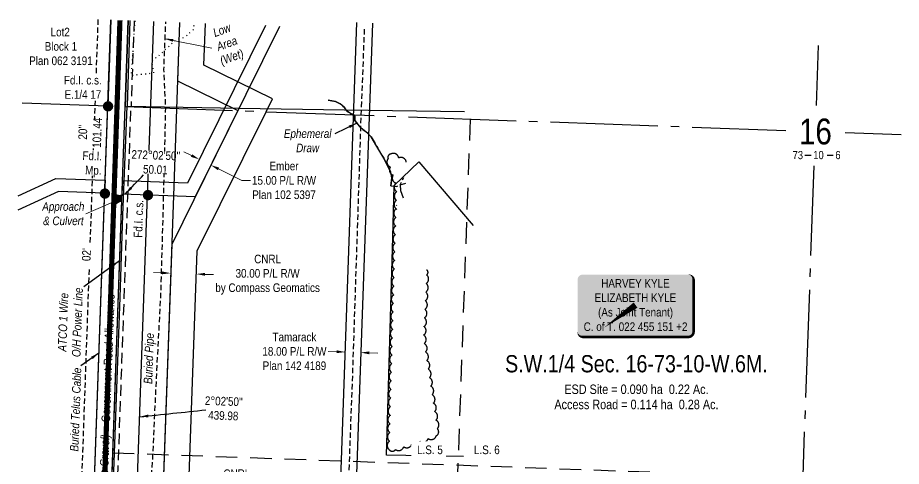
# Model space of a CAD drawing. Extents: x 341401 to 346470, y 6132623 to 6133941.
# Drawn here: x 342081 to 343109, y 6133172 to 6133693 of the extents above; entities that cross this region are included whole.
import ezdxf
from ezdxf.enums import TextEntityAlignment as Align

# ---------------------------------------------------------------- set-up
doc = ezdxf.new("R2010")
doc.units = 0
doc.header["$LTSCALE"] = 5
doc.header["$PDSIZE"] = 0.5
for name, pattern in [('0', [1, 1, 0]), ('foc-FLOWLINE', [3.75, 2.5, -1.25]), ('foc-LSD', [8, 5, -3]), ('foc-QUARTERLINE', [33, 25, -3, 2, -3]), ('foc-TOPO', [1, 0.2, -0.8]), ('foc-TOPO-ephemeral', [6.25, 3.125, -0.625, 0.625, -0.625, 0.625, -0.625]), ('UG_PIPE', [1.875, 1.25, -0.625])]:
    doc.linetypes.add(name, pattern=pattern)
doc.layers.get('Defpoints').update_dxf_attribs({"color": 9})
for name, color, linetype in [('10', 1, 'Continuous'), ('9', 3, 'Continuous'), ('AS-FENCE', 48, 'foc-FENCE'), ('AS-OWNER', 7, 'Continuous'), ('AS-PIPE-UG', 44, 'UG_PIPE'), ('AS-PIPE-UG-T', 44, 'Continuous'), ('AS-POWER', 104, 'foc-POWER'), ('AS-POWER-T', 104, 'Continuous'), ('AS-ROADS', 254, 'Continuous'), ('AS-TELUS', 224, 'foc-TEL'), ('C-RW', 13, 'Continuous'), ('C-SYMBOL', 7, 'Continuous'), ('F-EZE', 190, 'foc-FLOWLINE'), ('F-RW', 190, 'Continuous'), ('L-AREAREQUIRED', 7, 'Continuous'), ('L-BD', 7, 'Continuous'), ('L-MON', 1, 'Continuous'), ('L-QSEC', 8, 'foc-QUARTERLINE'), ('L-ROAD-T', 7, 'Continuous'), ('L-SEC', 7, 'Continuous'), ('L-SECLBL', 7, 'Continuous'), ('L-SECQ', 8, 'foc-QUARTERLINE'), ('L-SECTION-LSD', 7, 'foc-LSD'), ('L-TITLEDB', 4, 'Continuous'), ('T-BUSH', 110, '0'), ('T-DRAW', 143, 'foc-TOPO-ephemeral'), ('T-LOW-AREA', 48, 'foc-TOPO'), ('T-WATER-T', 170, 'Continuous')]:
    doc.layers.add(name, color=color, linetype=linetype)
for name, color, linetype, lineweight in [('AS-GENERAL', 48, 'Continuous', 18), ('C-RW-T', 13, 'Continuous', 9), ('F-RW-T', 190, 'Continuous', 9), ('T-TEXT', 48, 'Continuous', 18)]:
    doc.layers.add(name, color=color, linetype=linetype, lineweight=lineweight)
doc.styles.add('100L', font='ARIALN.TTF', dxfattribs={"height": 11})
doc.styles.add('175L', font='ARIALN.TTF', dxfattribs={"height": 20})
doc.styles.add('80', font='ARIALN.TTF', dxfattribs={"height": 10})
doc.styles.add('80CG', font='ARIALN.TTF', dxfattribs={"height": 10})
doc.styles.add('80L', font='ARIALN.TTF', dxfattribs={"height": 10})
doc.styles.add('80LS', font='ARIALNI.TTF', dxfattribs={"height": 10})
doc.styles.add('foc-LtypeFont', font='ARIALN.TTF', dxfattribs={"height": 7.35})
doc.styles.add('SIMPLEX', font='ARIALN.TTF')
doc.styles.add('TXT', font='ARIALN.TTF', dxfattribs={"height": 0.2})
doc.linetypes.add('foc-FENCE', pattern='A,10,-1,["X",foc-LtypeFont,S=0.2,R=0,X=-0.625,Y=-0.75],-1.24', length=12.24)
doc.linetypes.add('foc-POWER', pattern='A,6,-1,["P",foc-LtypeFont,S=0.2,R=0,X=-0.625,Y=-0.75],-1.24,4', length=12.24)
doc.linetypes.add('foc-TEL', pattern='A,2,-1,["T",foc-LtypeFont,S=0.2,R=0,X=-0.425,Y=-0.75],-1.24,8', length=12.24)
doc.linetypes.add('foc-TOPO-flowdirection-NOLINE', pattern='A,0,[">",foc-LtypeFont,S=0.3,R=0,X=0,Y=-0.945],-20,[">",foc-LtypeFont,S=0.3,R=0,X=0,Y=-0.945],0', length=20)
doc.dimstyles.new('Compass 5 000', dxfattribs={"dimscale": 5, "dimtxt": 9, "dimasz": 2, "dimexe": 0.2, "dimexo": 0.0625, "dimgap": 0.5, "dimtad": 0, "dimtih": 1, "dimtoh": 1, "dimzin": 0, "dimdsep": 46, "dimtxsty": '80CG', "dimcen": 0.1, "dimse1": 1, "dimse2": 1, "dimclrd": 256, "dimclrt": 256, "dimaunit": 1, "dimadec": 4, "dimazin": 0, "dimtfac": 0.06, "dimtofl": 0, "dimtmove": 0, "dimatfit": 1, "dimfxl": 0.2, "dimtolj": 1, "dimtzin": 0, "dimlwd": -1, "dimarcsym": 0})

# ---------------------------------------------------------------- blocks, each defined once
blk = doc.blocks.new('L-SECLBL')
at = {"layer": '9', "color": 7}
for p, q in [((-5.1, -27.8), (-12.3, -27.8)), ((20.7, -27.8), (13.5, -27.8))]:
    blk.add_line(p, q, dxfattribs=at)
at = {"layer": '10', "color": 2, "style": 'SIMPLEX'}
blk.add_attdef('SEC', text='', height=30, dxfattribs=at).set_placement((0, 0), align=Align.MIDDLE)
at = {"layer": '10', "color": 5, "style": '80L'}
blk.add_attdef('TWP', text='', height=9.5, dxfattribs=at).set_placement((-14.4, -27.4), align=Align.MIDDLE_RIGHT)
blk.add_attdef('RGE', text='', height=9.5, dxfattribs=at).set_placement((3.6, -27.4), align=Align.MIDDLE_CENTER)
blk.add_attdef('MER', text='', height=9.5, dxfattribs=at).set_placement((23.2, -27.4), align=Align.MIDDLE_LEFT)
blk = doc.blocks.new('*D434')
at = {"layer": 'Defpoints', "color": 0, "transparency": 16777216}
for p in [(342355, 6133655), (342368.4, 6133648.3), (342305.8, 6133522)]:
    blk.add_point(p, dxfattribs=at)
at = {"layer": 'F-RW-T', "transparency": 16777216}
for p, q in [((342283.4, 6133533.1), (342274.4, 6133537.6)), ((342314.8, 6133517.6), (342341.8, 6133504.2)), ((342341.8, 6133504.2), (342351.8, 6133504.2))]:
    blk.add_line(p, q, dxfattribs=at)
for points in [[(342284.1, 6133534.6), (342282.7, 6133531.6), (342292.4, 6133528.7)], [(342315.5, 6133519.1), (342314, 6133516.1), (342305.8, 6133522)]]:
    blk.add_solid(points, dxfattribs=at)
at = {"layer": 'F-RW-T', "transparency": 16777216, "insert": (342390.9, 6133504.2), "char_height": 10, "attachment_point": 5, "style": '80CG'}
blk.add_mtext('\\A1;Ember\\P15.00 P/L R/W\\PPlan 102 5397', dxfattribs=at)
blk = doc.blocks.new('*U433')
h = blk.add_hatch(color=59)
edge = h.paths.add_edge_path()
edge.add_line((-61.5, -37), (61.5, -37))
edge.add_arc((61.5, -31), 6, 270, 360)
edge.add_line((67.5, -31), (67.5, 29.5))
edge.add_arc((61.5, 29.5), 6, 0, 90)
edge.add_line((61.5, 35.5), (-61.5, 35.5))
edge.add_arc((-61.5, 29.5), 6, 90, 180)
edge.add_line((-67.5, 29.5), (-67.5, -31))
edge.add_arc((-61.5, -31), 6, 180, 270)
at = {"color": 1, "flags": 128}
blk.add_lwpolyline([(-61.5, -37, 3, 3, 0), (61.5, -37, 3, 3, 0.414214), (67.5, -31, 3, 3, 0), (67.5, 29.5, 3, 0, 0.414214), (61.5, 35.5, 0, 0, 0), (-61.5, 35.5, 0, 0, 0.414214), (-67.5, 29.5, 0, 0, 0), (-67.5, -31, 0, 3, 0.414214)], format="xyseb", close=True, dxfattribs=at)
blk.add_lwpolyline([(-36.9, -26.4, 0, 7.5, 0), (0, 0, 0, 0, 0)], format="xyseb", dxfattribs=at)
at = {"color": 1, "style": '80'}
blk.add_attdef('ENTER_TEXT_001', (-36, -5), '', height=10, dxfattribs=at)
blk = doc.blocks.new('*D436')
at = {"layer": 'C-RW-T', "transparency": 16777216}
for p, q in [((342210.3, 6133149.9), (342200.3, 6133150.2)), ((342260.2, 6133148.1), (342296.5, 6133146.8))]:
    blk.add_line(p, q, dxfattribs=at)
for points in [[(342210.3, 6133151.5), (342210.2, 6133148.2), (342220.3, 6133149.5)], [(342260.3, 6133149.7), (342260.2, 6133146.4), (342250.2, 6133148.4)]]:
    blk.add_solid(points, dxfattribs=at)
at = {"layer": 'Defpoints', "color": 0, "transparency": 16777216}
for p in [(342250.2, 6133148.4), (342219.6, 6133132.1), (342249.6, 6133131.1)]:
    blk.add_point(p, dxfattribs=at)
at = {"layer": 'C-RW-T', "transparency": 16777216, "insert": (342336, 6133146.8), "char_height": 10, "attachment_point": 5, "style": '80CG'}
blk.add_mtext('\\A1;CNRL\\P30.00 P/L R/W\\PPlan 212 2372', dxfattribs=at)
blk = doc.blocks.new('*D437')
at = {"layer": 'Defpoints', "color": 0, "transparency": 16777216}
for p in [(342480.1, 6133304.3), (342460.9, 6133271.2), (342478.9, 6133270.6)]:
    blk.add_point(p, dxfattribs=at)
at = {"layer": 'F-RW-T', "transparency": 16777216}
for p, q in [((342452.1, 6133305.3), (342442.1, 6133305.6)), ((342490.1, 6133303.9), (342500.1, 6133303.6))]:
    blk.add_line(p, q, dxfattribs=at)
for points in [[(342452.2, 6133306.9), (342452, 6133303.6), (342462.1, 6133304.9)], [(342490.1, 6133305.6), (342490, 6133302.3), (342480.1, 6133304.3)]]:
    blk.add_solid(points, dxfattribs=at)
at = {"layer": 'F-RW-T', "transparency": 16777216, "insert": (342403, 6133305.6), "char_height": 10, "attachment_point": 5, "style": '80CG'}
blk.add_mtext('\\A1;Tamarack\\P18.00 P/L R/W\\PPlan 142 4189', dxfattribs=at)
blk = doc.blocks.new('*D438')
at = {"layer": 'C-RW-T', "transparency": 16777216}
for p, q in [((342249.1, 6133396.9), (342239.1, 6133397.2)), ((342299, 6133395.1), (342309, 6133394.8))]:
    blk.add_line(p, q, dxfattribs=at)
for points in [[(342249.1, 6133398.5), (342249, 6133395.2), (342259.1, 6133396.5)], [(342299.1, 6133396.8), (342299, 6133393.5), (342289, 6133395.5)]]:
    blk.add_solid(points, dxfattribs=at)
at = {"layer": 'Defpoints', "color": 0, "transparency": 16777216}
for p in [(342260.2, 6133427.3), (342290.1, 6133426.2), (342289, 6133395.5)]:
    blk.add_point(p, dxfattribs=at)
at = {"layer": 'C-RW-T', "transparency": 16777216, "insert": (342371.8, 6133394.8), "char_height": 10, "attachment_point": 5, "style": '80CG', "bg_fill": 3, "box_fill_scale": 1.1, "bg_fill_color": 256, "bg_fill_true_color": 13158600, "bg_fill_transparency": 0}
blk.add_mtext('\\A1;CNRL\\P30.00 P/L R/W\\Pby Compass Geomatics', dxfattribs=at)
blk = doc.blocks.new('fdia')
at = {"color": 255, "const_width": 1}
blk.add_lwpolyline([(-0.5, 0, 1), (0.5, 0, 1)], format="xyb", close=True, dxfattribs=at)
blk = doc.blocks.new('Fdiaa')
blk.add_blockref('fdia', (0, 0))
blk = doc.blocks.new('fdib')
at = {"color": 1, "const_width": 1.6}
blk.add_lwpolyline([(-0.4, 0, 1), (0.4, 0, 1)], format="xyb", close=True, dxfattribs=at)
at = {"color": 1}
blk.add_circle((0, 0), 0.8, dxfattribs=at)
blk = doc.blocks.new('Fdibb')
blk.add_blockref('fdib', (0, 0))
blk = doc.blocks.new('fdicc')
for name in ['Fdibb', 'Fdiaa']:
    blk.add_blockref(name, (0, 0))
blk = doc.blocks.new('FDI')
blk.add_blockref('fdicc', (0, 0))

msp = doc.modelspace()

# ---------------------------------------------------------------- hatches: boundary and pattern name
at = {"layer": 'AS-ROADS'}
h = msp.add_hatch(color=256, dxfattribs=at)
h.dxf.hatch_style = 1
h.paths.add_polyline_path([(342193.205, 6133488.091), (342200.171, 6133486.573), (342202.058, 6133486.576), (342201.934, 6133479.34), (342200.097, 6133479.681), (342192.796, 6133475.658)])

# ---------------------------------------------------------------- linework, layer by layer
at = {"layer": 'AS-FENCE', "flags": 128}
for points in [[(342211.69, 6133689.844), (342208.411, 6133590.539)], [(342180.369, 6132791.185), (342186.333, 6132985.096), (342196.65, 6133273.099), (342200.212, 6133368.236), (342203.476, 6133463.776), (342208.411, 6133590.539)], [(342208.411, 6133590.539), (342338.809, 6133588.246), (342461.419, 6133586.262), (342600.849, 6133584.434)], [(342599.501, 6133183.404), (342510.106, 6133184.973), (342517.276, 6133438.408), (342518.998, 6133498.197), (342547.582, 6133525.959), (342610.938, 6133451.849)]]:
    msp.add_lwpolyline(points, dxfattribs=at)
at = {"layer": 'AS-GENERAL', "const_width": 1, "flags": 128}
msp.add_lwpolyline([(342201.082, 6133487.663), (342200.553, 6133479.314)], dxfattribs=at)
at = {"layer": 'AS-PIPE-UG', "flags": 128}
for points in [[(342174.449, 6133691.184), (342149.126, 6132979.526), (342134.082, 6132979.796), (342132.231, 6132915.285), (342114.864, 6132915.488), (342111.015, 6132808.157)], [(342229.648, 6133058.671), (342231.409, 6133098.021), (342238.225, 6133181.048), (342242.596, 6133274.646), (342247.756, 6133373.07), (342250.51, 6133469.108), (342253.372, 6133589.337), (342251.193, 6133632.914), (342253.4, 6133688.343)], [(342484.246, 6133680.035), (342480.521, 6133586.8), (342478.424, 6133520.568), (342475.761, 6133439.253), (342473.199, 6133362.845), (342470.461, 6133279.2), (342467.068, 6133188.674), (342465.232, 6133133.629), (342462.477, 6133055.025), (342459.877, 6132978.417), (342456.94, 6132906.822), (342455.001, 6132847.174), (342452.201, 6132781.134)]]:
    msp.add_lwpolyline(points, dxfattribs=at)
at = {"layer": 'AS-POWER', "flags": 128}
msp.add_lwpolyline([(342177.927, 6132790.747), (342205.981, 6133590.014), (342209.536, 6133689.921)], dxfattribs=at)
at = {"layer": 'AS-ROADS', "flags": 128}
msp.add_lwpolyline([(342200.081, 6133690.262, 5.999, 5.999, 0), (342193.317, 6133491.502, 5.999, 5.999, 0), (342179.378, 6133067.987, 5.999, 5.999, 0), (342168.021, 6132791.633, 0, 0, 0)], format="xyseb", dxfattribs=at)
msp.add_lwpolyline([(342193.205, 6133488.091), (342200.171, 6133486.573), (342202.058, 6133486.576), (342201.934, 6133479.34), (342200.097, 6133479.681), (342192.796, 6133475.658)], close=True, dxfattribs=at)
at = {"layer": 'AS-TELUS', "flags": 128}
msp.add_lwpolyline([(342157.234, 6132786.65), (342189.432, 6133690.645)], dxfattribs=at)
at = {"layer": 'C-RW', "flags": 128}
msp.add_lwpolyline([(342269.47, 6133687.765), (342262.282, 6133486.53), (342239.553, 6132848.957), (342445.777, 6132841.686), (342443.664, 6132781.735), (342413.689, 6132782.792), (342414.746, 6132812.768), (342208.509, 6132820.04), (342232.307, 6133487.599), (342239.507, 6133688.843)], dxfattribs=at)
at = {"layer": 'C-RW'}
msp.add_lwpolyline([(342269.486, 6133687.764), (342267.068, 6133620.004), (342337.23, 6133585.283), (342337.23, 6133585.283), (342260.28, 6133429.784), (342239.553, 6132848.957), (342367.393, 6132844.449), (342365.279, 6132784.499), (342395.254, 6132783.442), (342398.424, 6132873.367), (342270.597, 6132877.874), (342290.024, 6133422.265), (342370.11, 6133584.1), (342377.415, 6133598.863), (342297.733, 6133638.294), (342299.46, 6133686.685)], dxfattribs=at)
at = {"layer": 'F-EZE'}
msp.add_line((342216.53, 6133689.67), (342212.975, 6133589.766), dxfattribs=at)
at = {"layer": 'F-EZE', "flags": 128}
msp.add_lwpolyline([(342184.328, 6132785.685), (342212.975, 6133589.765)], dxfattribs=at)
at = {"layer": 'F-RW', "flags": 128}
for points in [[(342369.432, 6133684.167), (342278.784, 6133500.989), (342202.904, 6133503.659), (342202.904, 6133503.659), (342202.37, 6133488.672), (342287.931, 6133485.661), (342385.871, 6133683.576)], [(342493.601, 6133687.093), (342461.649, 6132781.101), (342443.664, 6132781.735), (342475.589, 6133687.728)], [(342081.732, 6133486.527), (342125.479, 6133506.406), (342182.812, 6133504.375), (342182.267, 6133489.379), (342128.525, 6133491.32), (342081.131, 6133469.783)]]:
    msp.add_lwpolyline(points, dxfattribs=at)
at = {"layer": 'L-QSEC'}
for p, q in [((343009.971, 6133591.089), (343012.48, 6133661.026)), ((342980.061, 6132757.475), (343007.461, 6133521.15))]:
    msp.add_line(p, q, dxfattribs=at)
at = {"layer": 'L-QSEC', "flags": 128}
for points in [[(342205.981, 6133590.007), (342974.463, 6133562.351)], [(343043.686, 6133559.86), (343108.809, 6133557.517)]]:
    msp.add_lwpolyline(points, dxfattribs=at)
at = {"layer": 'L-SEC'}
for p, q in [((342189.436, 6133690.645), (342185.881, 6133590.73)), ((342209.538, 6133689.921), (342205.981, 6133590.007))]:
    msp.add_line(p, q, dxfattribs=at)
at = {"layer": 'L-SEC', "flags": 128}
for points in [[(342157.234, 6132786.65), (342185.881, 6133590.73)], [(342177.334, 6132785.934), (342205.981, 6133590.014)]]:
    msp.add_lwpolyline(points, dxfattribs=at)
at = {"layer": 'L-SECQ'}
msp.add_line((342086.166, 6133594.199), (342185.881, 6133590.73), dxfattribs=at)
at = {"layer": 'L-SECTION-LSD', "flags": 128}
for points in [[(342607.438, 6133575.559), (342578.697, 6132771.705)], [(342191.657, 6133187.974), (342994.478, 6133159.294)]]:
    msp.add_lwpolyline(points, dxfattribs=at)
at = {"layer": 'L-TITLEDB', "flags": 128}
msp.add_lwpolyline([(342086.166, 6133594.199), (342185.881, 6133590.73)], dxfattribs=at)
at = {"layer": 'T-BUSH', "flags": 128}
msp.add_lwpolyline([(342533.051, 6133525.593, 0.52056705), (342524.234, 6133530.306, 0.52056705), (342515.417, 6133535.02, 0.52056705), (342511.944, 6133529.42, 0.52056705), (342514.538, 6133519.916, 0.52056705), (342517.88, 6133510.493, 0.52056705), (342521.221, 6133501.07, 0.52056705), (342521.92, 6133491.222, 0.52056705), (342521.609, 6133481.229, 0.52056705), (342521.298, 6133471.236, 0.52056705), (342520.987, 6133461.243, 0.52056705), (342520.676, 6133451.25, 0.52056705), (342520.365, 6133441.257, 0.52056705), (342520.074, 6133431.264, 0.52056705), (342519.792, 6133421.27, 0.52056705), (342519.509, 6133411.276, 0.52056705), (342519.226, 6133401.282, 0.52056705), (342518.943, 6133391.288, 0.52056705), (342518.661, 6133381.295, 0.52056705), (342518.378, 6133371.301, 0.52056705), (342518.095, 6133361.307, 0.52056705), (342517.813, 6133351.313, 0.52056705), (342517.53, 6133341.319, 0.52056705), (342517.247, 6133331.326, 0.52056705), (342516.964, 6133321.332, 0.52056705), (342516.682, 6133311.338, 0.52056705), (342516.399, 6133301.344, 0.52056705), (342516.116, 6133291.35, 0.52056705), (342515.833, 6133281.357, 0.52056705), (342515.551, 6133271.363, 0.52056705), (342515.268, 6133261.369, 0.52056705), (342514.985, 6133251.375, 0.52056705), (342514.702, 6133241.381, 0.52056705), (342514.42, 6133231.388, 0.52056705), (342514.137, 6133221.394, 0.52056705), (342513.854, 6133211.4, 0.52056705), (342513.571, 6133201.406, 0.52056705), (342513.289, 6133191.412, 0.52056705), (342520.593, 6133191.674, 0.52056705), (342530.067, 6133194.868, 0.52056705), (342539.541, 6133198.062, 0.52056705), (342549.015, 6133201.256, 0.52056705), (342558.489, 6133204.45, 0.52056705), (342567.962, 6133207.644, 0.52056705), (342569.179, 6133215.857, 0.52056705), (342567.653, 6133225.738, 0.52056705), (342566.126, 6133235.618, 0.52056705), (342564.6, 6133245.499, 0.52056705), (342563.074, 6133255.38, 0.52056705), (342561.548, 6133265.26, 0.52056705), (342560.021, 6133275.141, 0.52056705), (342558.495, 6133285.021, 0.52056705), (342556.969, 6133294.902, 0.52056705), (342555.443, 6133304.783, 0.52056705), (342553.917, 6133314.663, 0.52056705), (342553.237, 6133324.59, 0.52056705), (342553.733, 6133334.575, 0.52056705), (342554.229, 6133344.561, 0.52056705), (342554.725, 6133354.546, 0.52056705), (342555.221, 6133364.532, 0.52056705), (342555.717, 6133374.517, 0.52056705), (342556.213, 6133384.503, 0.52056705), (342556.709, 6133394.488, 0.52056705), (342556.998, 6133400.303, 0.52056705)], format="xyb", dxfattribs=at)
at = {"layer": 'T-DRAW', "flags": 128}
for points in [[(342442.337, 6133597.277), (342450.945, 6133595.913), (342456.199, 6133593.128), (342460.841, 6133589.192), (342464.733, 6133584.342), (342473.297, 6133578.735), (342473.379, 6133573.669), (342480.59, 6133564.973), (342487.82, 6133559.097), (342492.34, 6133555.002), (342498.73, 6133543.626), (342506.954, 6133530.09), (342515.264, 6133513.382), (342516.268, 6133507.161), (342515.012, 6133497.818), (342521.691, 6133497.138), (342525.876, 6133499.207), (342530.45, 6133508.203)], [(342525.876, 6133499.207), (342532.418, 6133501.035)], [(342525.876, 6133499.207), (342526.535, 6133492.348), (342529.585, 6133483.524)]]:
    msp.add_lwpolyline(points, dxfattribs=at)
at = {"layer": 'T-DRAW', "linetype": 'foc-TOPO-flowdirection-NOLINE', "flags": 128}
msp.add_lwpolyline([(342515.012, 6133497.818), (342516.268, 6133507.161), (342515.264, 6133513.382), (342506.954, 6133530.09), (342498.73, 6133543.626), (342492.34, 6133555.002), (342487.82, 6133559.097), (342480.59, 6133564.973), (342473.379, 6133573.669), (342473.297, 6133578.735), (342464.733, 6133584.342), (342460.841, 6133589.192), (342456.199, 6133593.128), (342450.945, 6133595.913), (342442.337, 6133597.277)], dxfattribs=at)
at = {"layer": 'T-LOW-AREA', "flags": 128}
for points in [[(342217.364, 6133689.64), (342212.995, 6133626.311), (342239.664, 6133629.175), (342236.896, 6133642.845), (342245.067, 6133648.851), (342263.664, 6133666.448), (342276.494, 6133671.279), (342285.54, 6133679.499), (342286.582, 6133687.149)], [(342518.342, 6133466.524), (342520.222, 6133468.108), (342522.136, 6133471.507), (342521.619, 6133474.556), (342522.512, 6133477.921), (342518.253, 6133480.279), (342517.05, 6133481.757)]]:
    msp.add_lwpolyline(points, dxfattribs=at)

# ---------------------------------------------------------------- block references
at = {"layer": 'AS-OWNER'}
ref = msp.add_blockref('*U433', (342799.724, 6133359.426), dxfattribs=dict(at, xscale=0.99978011, yscale=0.99978011, zscale=0.99978011))
ref.add_attrib('ENTER_TEXT_001', 'HARVEY KYLE', (342759.814, 6133379.681), dxfattribs={"layer": '0', "color": 1, "height": 9.9978, "style": '80'})
ref.add_attrib('ENTER_TEXT_002', 'ELIZABETH KYLE', (342752.159, 6133363.018), dxfattribs={"layer": '0', "color": 1, "height": 9.9978, "style": '80'})
ref.add_attrib('ENTER_TEXT_003', '(As Joint Tenant)', (342756.118, 6133346.185), dxfattribs={"layer": '0', "color": 1, "height": 9.9978, "style": '80'})
ref.add_attrib('ENTER_TEXT_004', 'C. of T. 022 455 151 +2', (342739.413, 6133329.344), dxfattribs={"layer": '0', "color": 1, "height": 9.9978, "style": '80'})
at = {"layer": 'L-MON', "xscale": 4.99780134175804, "yscale": 4.99780134175804, "zscale": 4.99780134175804}
for p in [(342182.61, 6133488.973), (342232.666, 6133487.189)]:
    msp.add_blockref('FDI', p, dxfattribs=at)
at = {"layer": 'L-SECLBL', "xscale": 0.99978011, "yscale": 0.99978011, "zscale": 0.99978011}
msp.add_blockref('L-SECLBL', (343008.895, 6133561.112), dxfattribs=at).add_auto_attribs({'SEC': '16', 'TWP': '73', 'RGE': '10', 'MER': '6'})

# ---------------------------------------------------------------- texts
at = {"layer": 'AS-PIPE-UG-T', "insert": (342227.581, 6133268.013), "char_height": 9.9978, "attachment_point": 1, "rotation": 87.9819, "style": '80L'}
msp.add_mtext_dynamic_manual_height_columns('{\\fArial Narrow|b0|i1|c0|p34;Buried Pipe}', width=58.82442, gutter_width=50, heights=[0], dxfattribs=at)
at = {"layer": 'AS-POWER-T', "insert": (342127.458, 6133299.279), "char_height": 9.9978, "attachment_point": 1, "rotation": 87.959566, "style": '80L'}
msp.add_mtext_dynamic_manual_height_columns('\\pi6.4265;{\\fArial Narrow|b0|i1|c0|p34;ATCO 1 Wire \\P\\pi0.57511;O/H Power Line}', width=80.65525, gutter_width=49.989, heights=[0], dxfattribs=at)
at = {"layer": 'AS-TELUS', "insert": (342141.751, 6133189.58), "char_height": 9.9978, "attachment_point": 1, "rotation": 87.967148, "style": 'TXT'}
msp.add_mtext_dynamic_manual_height_columns('{\\fArial Narrow|b0|i1|c0|p34;Buried Telus Cable}', width=97.21368, gutter_width=1, heights=[0], dxfattribs=at)
at = {"layer": 'C-SYMBOL', "color": 3, "style": '175L'}
msp.add_text('S.W.1/4 Sec. 16-73-10-W.6M.', height=19.9956, dxfattribs=at).set_placement((342800.752, 6133275.318), align=Align.BOTTOM_CENTER)
at = {"layer": 'L-AREAREQUIRED', "color": 5, "style": '100L'}
for s, p in [('ESD Site = 0.090 ha  0.22 Ac.', (342800.752, 6133252.823)), ('Access Road = 0.114 ha  0.28 Ac.', (342800.752, 6133235.224))]:
    msp.add_text(s, height=10.99758, dxfattribs=at).set_placement(p, align=Align.BOTTOM_CENTER)
at = {"layer": 'L-BD', "insert": (342321.029, 6133252.743), "char_height": 9.9956, "width": 26.07431, "attachment_point": 2, "rotation": 357.9806, "style": '80L'}
msp.add_mtext("2°02'50''\\P439.98", dxfattribs=at)
at = {"layer": 'L-MON', "insert": (342215.855, 6133436.819), "char_height": 9.9934, "attachment_point": 1, "rotation": 87.9583, "style": '80L'}
msp.add_mtext_dynamic_manual_height_columns('\\pi1.0706;Fd.I. c.s.', width=43.0415, gutter_width=50, heights=[0], dxfattribs=at)
at = {"layer": 'L-ROAD-T', "style": '80L'}
msp.add_text('Government Road Allowance', height=9.9978, rotation=87.891676, dxfattribs=at).set_placement((342186.272, 6133297.75), align=Align.MIDDLE_CENTER)
at = {"layer": 'L-TITLEDB', "insert": (342093.197, 6133698.225), "char_height": 9.9978, "attachment_point": 1, "style": '80L'}
msp.add_mtext_dynamic_manual_height_columns('\\P\\pi26.272;Lot2\\P\\pi19.408;Block 1\\P\\pi1.2673;Plan 062 3191', width=73.41264, gutter_width=49.989, heights=[0], dxfattribs=at)
at = {"layer": 'T-TEXT', "style": '80LS'}
msp.add_text('(High Grade Gravel)', height=9.9978, rotation=87.891676, dxfattribs=at).set_placement((342181.123, 6133157.876), align=Align.MIDDLE_CENTER)
at = {"layer": 'T-TEXT', "insert": (342317.018, 6133683.637), "char_height": 9.9978, "width": 24.07151, "attachment_point": 2, "rotation": 20, "style": '80LS'}
msp.add_mtext('Low \\PArea\\P(Wet)', dxfattribs=at)
at = {"layer": 'T-TEXT', "insert": (342106.394, 6133478.951), "char_height": 9.9978, "attachment_point": 1, "style": '80L'}
msp.add_mtext_dynamic_manual_height_columns('\\pi3.3041;{\\fArial Narrow|b0|i1|c0|p34;Approach\\P\\pi4.3543;& Culvert}', width=55.3491, gutter_width=49.989, heights=[0], dxfattribs=at)
at = {"layer": 'T-WATER-T', "insert": (342390.376, 6133563.655), "char_height": 9.9978, "attachment_point": 1, "style": '80L'}
msp.add_mtext_dynamic_manual_height_columns('\\pi0.33234;{\\fArial Narrow|b0|i1|c0|p34;Ephemeral \\P\\pi14.596;Draw}', width=55.97995, gutter_width=50, heights=[0], dxfattribs=at)

# ---------------------------------------------------------------- dimensions: what is measured, and where the dimension line sits
at = {"layer": 'C-RW-T'}
dim = msp.add_linear_dim(base=(342250.229, 6133148.44), p1=(342219.636, 6133132.147), p2=(342249.61, 6133131.078), angle=357.9583, text='CNRL\\P30.00 P/L R/W\\PPlan 212 2372', dimstyle='Compass 5 000', dxfattribs=at)
dim.commit()
dim.dimension.update_dxf_attribs({"geometry": '*D436', "text_midpoint": (342336.009, 6133146.789), "dimtype": 161})

# ---------------------------------------------------------------- leaders
at = {"layer": 'AS-TELUS'}
msp.add_leader([(342175.65, 6133303.759), (342154.469, 6133289.064)], dimstyle='Compass 5 000', dxfattribs=at)
at = {"layer": 'L-BD', "path_type": 1}
msp.add_leader([(342223.112, 6133229.662), (342300.076, 6133237.746)], dimstyle='Compass 5 000', override={"dimgap": 0.5, "dimtad": 0}, dxfattribs=at)
at = {"layer": 'T-TEXT'}
for points in [[(342252.165, 6133668.888), (342306.866, 6133657.926)], [(342200.782, 6133482.93), (342160.267, 6133465.323)]]:
    msp.add_leader(points, dimstyle='Compass 5 000', dxfattribs=at)
at = {"layer": 'T-WATER-T'}
msp.add_leader([(342475.726, 6133570.839), (342450.077, 6133558.234)], dimstyle='Compass 5 000', dxfattribs=at)

# ---------------------------------------------------------------- next in the draw order: texts
at = {"layer": 'L-BD', "char_height": 9.9934, "width": 25.35885, "attachment_point": 2, "rotation": 87.9578, "style": '80L', "bg_fill": 3, "box_fill_scale": 1.15, "bg_fill_color": 256, "bg_fill_true_color": 256, "bg_fill_transparency": 0}
for s, insert in [("20'' 101.44", (342151.89, 6133560.435)), ("02'", (342156.098, 6133418.241))]:
    msp.add_mtext(s, dxfattribs=dict(at, insert=insert))
at = {"layer": 'L-BD', "insert": (342242.015, 6133538.527), "char_height": 9.9956, "width": 26.07431, "attachment_point": 2, "rotation": 357.9806, "style": '80L', "bg_fill": 3, "box_fill_scale": 1, "bg_fill_color": 256, "bg_fill_transparency": 0}
msp.add_mtext("272°02'50''\\P50.01", dxfattribs=at)
at = {"layer": 'L-MON', "insert": (342133.85, 6133625.692), "char_height": 9.9956, "attachment_point": 1, "style": '80L', "bg_fill": 3, "box_fill_scale": 1.2, "bg_fill_color": 256, "bg_fill_transparency": 0}
msp.add_mtext_dynamic_manual_height_columns('\\pi1.0803;Fd.I. c.s.\\P\\pi1.8507;E.1/4 17', width=43.06044, gutter_width=50, heights=[0], dxfattribs=at)
at = {"layer": 'L-SECTION-LSD', "char_height": 9.9978, "attachment_point": 1, "style": '100L', "bg_fill": 3, "box_fill_scale": 1.5, "bg_fill_color": 256, "bg_fill_transparency": 0}
for s, width, insert in [('\\pi1.7649;L.S. 5', 30.40114, (342543.868, 6133196.303)), ('L.S. 6', 30.48313, (342611.813, 6133196.303))]:
    msp.add_mtext_dynamic_manual_height_columns(s, width=width, gutter_width=55, heights=[0], dxfattribs=dict(at, insert=insert))

# ---------------------------------------------------------------- next in the draw order: dimensions: what is measured, and where the dimension line sits
at = {"layer": 'C-RW-T'}
dim = msp.add_linear_dim(base=(342289.047, 6133395.473), p1=(342260.156, 6133427.286), p2=(342290.131, 6133426.23), angle=357.9819, text='CNRL\\P30.00 P/L R/W\\Pby Compass Geomatics', dimstyle='Compass 5 000', override={"dimtfill": 1}, dxfattribs=at)
dim.commit()
dim.dimension.update_dxf_attribs({"geometry": '*D438', "text_midpoint": (342371.757, 6133394.769), "dimtype": 161})

# ---------------------------------------------------------------- next in the draw order: block references
at = {"layer": 'L-MON', "xscale": 4.998900549999949, "yscale": 4.998900549999949, "zscale": 4.998900549999949}
msp.add_blockref('FDI', (342186.223, 6133590.302), dxfattribs=at)

# ---------------------------------------------------------------- next in the draw order: texts
at = {"layer": 'L-MON', "insert": (342155.56, 6133538.2), "char_height": 9.9934, "attachment_point": 1, "rotation": 357.984764, "style": '80L', "bg_fill": 3, "box_fill_scale": 1.15, "bg_fill_color": 256, "bg_fill_true_color": 256, "bg_fill_transparency": 0}
msp.add_mtext_dynamic_manual_height_columns('\\pi1.0756;Fd.I. \\P\\pi4.7908;Mp.', width=22.04407, gutter_width=50, heights=[0], dxfattribs=at)

# ---------------------------------------------------------------- next in the draw order: dimensions: what is measured, and where the dimension line sits
at = {"layer": 'F-RW-T'}
for base, p1, p2, angle, text, picture, middle in [((342305.811, 6133522.012), (342354.959, 6133655.009), (342368.401, 6133648.35), 333.645236, 'Ember\\P15.00 P/L R/W\\PPlan 102 5397', '*D434', (342390.921, 6133504.165)), ((342480.085, 6133304.297), (342460.913, 6133271.24), (342478.898, 6133270.606), 357.9819, 'Tamarack\\P18.00 P/L R/W\\PPlan 142 4189', '*D437', (342403.027, 6133305.635))]:
    dim = msp.add_linear_dim(base=base, p1=p1, p2=p2, angle=angle, text=text, dimstyle='Compass 5 000', dxfattribs=at)
    dim.commit()
    dim.dimension.update_dxf_attribs({"geometry": picture, "text_midpoint": middle, "dimtype": 161})

# ---------------------------------------------------------------- next in the draw order: leaders
at = {"layer": 'AS-POWER-T'}
msp.add_leader([(342199.603, 6133410.986), (342158.045, 6133380.697)], dimstyle='Compass 5 000', dxfattribs=at)
at = {"layer": 'L-BD', "path_type": 1}
msp.add_leader([(342206.351, 6133488.532), (342227.618, 6133510.911)], dimstyle='Compass 5 000', override={"dimgap": 0.5, "dimtad": 0}, dxfattribs=at)

doc.saveas('drawing.dxf')
